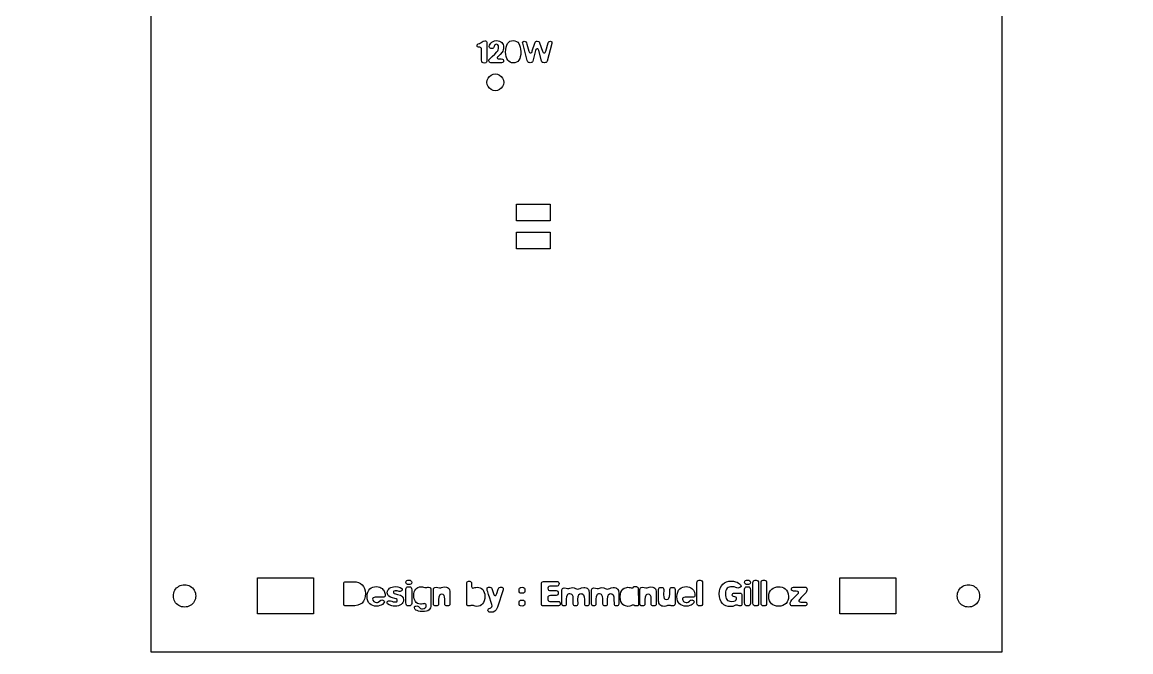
# Model space of a CAD drawing. Header units: metres. Extents: x -605 to -407, y -1056 to -716.
# Drawn here: x -604.6 to -406.6, y -1056.4 to -943.9 of the extents above; entities that cross this region are included whole.
import ezdxf

# ---------------------------------------------------------------- set-up
doc = ezdxf.new("R2010")
doc.units = ezdxf.units.M

msp = doc.modelspace()

# ---------------------------------------------------------------- linework, layer by layer
at = {"layer": 'COMPONENT0'}
for points in [[(-406.63, -777.39, 0.03), (-428.63, -777.39, 0.03), (-428.63, -716.39, 0.03), (-582.63, -716.39, 0.03), (-582.63, -777.39, 0.03), (-604.63, -777.39, 0.03), (-604.63, -880.39, 0.03), (-581.63, -880.39, 0.03), (-581.63, -1056.39, 0.03), (-429.63, -1056.39, 0.03), (-429.63, -880.39, 0.03), (-406.63, -880.39, 0.03), (-406.63, -777.39, 0.03)], [(-521.58, -955.01, 0.03), (-521.63, -954.62, 0.03), (-521.58, -954.24, 0.03), (-521.43, -953.87, 0.03), (-521.19, -953.56, 0.03), (-520.88, -953.32, 0.03), (-520.52, -953.17, 0.03), (-520.13, -953.12, 0.03), (-519.74, -953.17, 0.03), (-519.38, -953.32, 0.03), (-519.07, -953.56, 0.03), (-518.83, -953.87, 0.03), (-518.68, -954.24, 0.03), (-518.63, -954.62, 0.03), (-518.68, -955.01, 0.03), (-518.83, -955.37, 0.03), (-519.07, -955.68, 0.03), (-519.38, -955.92, 0.03), (-519.74, -956.07, 0.03), (-520.13, -956.12, 0.03), (-520.52, -956.07, 0.03), (-520.88, -955.92, 0.03), (-521.19, -955.68, 0.03), (-521.43, -955.37, 0.03), (-521.58, -955.01, 0.03)], [(-516.32, -976.39, 0.03), (-510.32, -976.39, 0.03), (-510.32, -979.39, 0.03), (-516.32, -979.39, 0.03), (-516.32, -976.39, 0.03)], [(-510.32, -984.39, 0.03), (-516.32, -984.39, 0.03), (-516.32, -981.39, 0.03), (-510.32, -981.39, 0.03), (-510.32, -984.39, 0.03)], [(-562.63, -1043.19, 0.02), (-552.63, -1043.19, 0.02), (-552.63, -1049.59, 0.02), (-562.63, -1049.59, 0.02), (-562.63, -1043.19, 0.02)], [(-458.63, -1049.59, 0.02), (-458.63, -1043.19, 0.02), (-448.63, -1043.19, 0.02), (-448.63, -1049.59, 0.02), (-458.63, -1049.59, 0.02)], [(-577.56, -1045.88, 0.02), (-577.48, -1045.63, 0.02), (-577.36, -1045.39, 0.02), (-577.22, -1045.18, 0.02), (-577.05, -1044.98, 0.02), (-576.85, -1044.81, 0.02), (-576.63, -1044.66, 0.02), (-576.4, -1044.55, 0.02), (-576.15, -1044.46, 0.02), (-575.89, -1044.41, 0.02), (-575.63, -1044.39, 0.02), (-575.37, -1044.41, 0.02), (-575.11, -1044.46, 0.02), (-574.87, -1044.55, 0.02), (-574.63, -1044.66, 0.02), (-574.41, -1044.81, 0.02), (-574.22, -1044.98, 0.02), (-574.05, -1045.18, 0.02), (-573.9, -1045.39, 0.02), (-573.78, -1045.63, 0.02), (-573.7, -1045.88, 0.02), (-573.65, -1046.13, 0.02), (-573.63, -1046.39, 0.02), (-573.65, -1046.66, 0.02), (-573.7, -1046.91, 0.02), (-573.78, -1047.16, 0.02), (-573.9, -1047.39, 0.02), (-574.05, -1047.61, 0.02), (-574.22, -1047.81, 0.02), (-574.41, -1047.98, 0.02), (-574.63, -1048.13, 0.02), (-574.87, -1048.24, 0.02), (-575.11, -1048.33, 0.02), (-575.37, -1048.38, 0.02), (-575.63, -1048.39, 0.02), (-575.89, -1048.38, 0.02), (-576.15, -1048.33, 0.02), (-576.4, -1048.24, 0.02), (-576.63, -1048.13, 0.02), (-576.85, -1047.98, 0.02), (-577.05, -1047.81, 0.02), (-577.22, -1047.61, 0.02), (-577.36, -1047.39, 0.02), (-577.48, -1047.16, 0.02), (-577.56, -1046.91, 0.02), (-577.61, -1046.66, 0.02), (-577.63, -1046.39, 0.02), (-577.61, -1046.13, 0.02), (-577.56, -1045.88, 0.02)], [(-437.05, -1044.98, 0.02), (-436.85, -1044.81, 0.02), (-436.63, -1044.66, 0.02), (-436.4, -1044.55, 0.02), (-436.15, -1044.46, 0.02), (-435.89, -1044.41, 0.02), (-435.63, -1044.39, 0.02), (-435.37, -1044.41, 0.02), (-435.11, -1044.46, 0.02), (-434.87, -1044.55, 0.02), (-434.63, -1044.66, 0.02), (-434.41, -1044.81, 0.02), (-434.22, -1044.98, 0.02), (-434.05, -1045.18, 0.02), (-433.9, -1045.39, 0.02), (-433.78, -1045.63, 0.02), (-433.7, -1045.88, 0.02), (-433.65, -1046.13, 0.02), (-433.63, -1046.39, 0.02), (-433.65, -1046.66, 0.02), (-433.7, -1046.91, 0.02), (-433.78, -1047.16, 0.02), (-433.9, -1047.39, 0.02), (-434.05, -1047.61, 0.02), (-434.22, -1047.81, 0.02), (-434.41, -1047.98, 0.02), (-434.63, -1048.13, 0.02), (-434.87, -1048.24, 0.02), (-435.11, -1048.33, 0.02), (-435.37, -1048.38, 0.02), (-435.63, -1048.39, 0.02), (-435.89, -1048.38, 0.02), (-436.15, -1048.33, 0.02), (-436.4, -1048.24, 0.02), (-436.63, -1048.13, 0.02), (-436.85, -1047.98, 0.02), (-437.05, -1047.81, 0.02), (-437.22, -1047.61, 0.02), (-437.36, -1047.39, 0.02), (-437.48, -1047.16, 0.02), (-437.56, -1046.91, 0.02), (-437.61, -1046.66, 0.02), (-437.63, -1046.39, 0.02), (-437.61, -1046.13, 0.02), (-437.56, -1045.88, 0.02), (-437.48, -1045.63, 0.02), (-437.36, -1045.39, 0.02), (-437.22, -1045.18, 0.02), (-437.05, -1044.98, 0.02)]]:
    msp.add_polyline3d(points, dxfattribs=at)
at = {"layer": 'COMPONENT1'}
for p, q in [((-547.19, -1044.26), (-547.17, -1044.09)), ((-547.19, -1047.71), (-547.19, -1044.26)), ((-547.17, -1044.09), (-547.1, -1043.97)), ((-547.1, -1043.97), (-546.99, -1043.9)), ((-546.99, -1043.9), (-546.83, -1043.87)), ((-546.83, -1043.87), (-545.5, -1043.87)), ((-545.5, -1043.87), (-545.01, -1043.91)), ((-545.01, -1043.91), (-544.58, -1044.01)), ((-544.58, -1044.01), (-544.22, -1044.18)), ((-544.22, -1044.18), (-543.91, -1044.41)), ((-543.91, -1044.41), (-543.66, -1044.71)), ((-543.66, -1044.71), (-543.49, -1045.06)), ((-543.49, -1045.06), (-543.38, -1045.47)), ((-536.09, -1045.22), (-536.07, -1045.03)), ((-536.09, -1047.63), (-536.09, -1045.22)), ((-536.07, -1045.03), (-535.99, -1044.88)), ((-535.99, -1044.88), (-535.86, -1044.78)), ((-535.86, -1044.78), (-535.71, -1044.75)), ((-535.71, -1044.75), (-535.47, -1044.75)), ((-535.47, -1044.75), (-535.29, -1044.79)), ((-535.29, -1044.79), (-535.16, -1044.89)), ((-535.16, -1044.89), (-535.09, -1045.07)), ((-535.09, -1045.07), (-535.06, -1045.32)), ((-535.06, -1045.32), (-535.06, -1047.73)), ((-511.9, -1044.25), (-511.88, -1044.07)), ((-511.9, -1047.75), (-511.9, -1044.25)), ((-511.88, -1044.07), (-511.81, -1043.94)), ((-511.81, -1043.94), (-511.69, -1043.86)), ((-511.69, -1043.86), (-511.53, -1043.83)), ((-511.53, -1043.83), (-509.13, -1043.83)), ((-510.7, -1044.85), (-510.74, -1045.04)), ((-510.74, -1045.04), (-510.72, -1045.25)), ((-510.72, -1045.25), (-510.63, -1045.38)), ((-510.58, -1044.73), (-510.7, -1044.85)), ((-510.63, -1045.38), (-510.48, -1045.44)), ((-510.42, -1044.68), (-510.58, -1044.73)), ((-510.21, -1044.67), (-510.42, -1044.68)), ((-510.26, -1045.46), (-509.29, -1045.44)), ((-509.09, -1044.64), (-510.21, -1044.67)), ((-509.29, -1045.44), (-509.11, -1045.47)), ((-509.13, -1043.83), (-508.96, -1043.85)), ((-508.93, -1044.6), (-509.09, -1044.64)), ((-508.96, -1043.85), (-508.83, -1043.92)), ((-508.82, -1044.49), (-508.93, -1044.6)), ((-508.83, -1043.92), (-508.76, -1044.03)), ((-508.76, -1044.34), (-508.82, -1044.49)), ((-508.76, -1044.03), (-508.74, -1044.18)), ((-508.74, -1044.18), (-508.76, -1044.34)), ((-484.12, -1044.02), (-484.09, -1043.86)), ((-484.12, -1047.71), (-484.12, -1044.02)), ((-484.09, -1043.86), (-484.01, -1043.73)), ((-484.01, -1043.73), (-483.89, -1043.64)), ((-483.89, -1043.64), (-483.73, -1043.61)), ((-483.73, -1043.61), (-483.53, -1043.61)), ((-483.53, -1043.61), (-483.35, -1043.64)), ((-483.35, -1043.64), (-483.22, -1043.73)), ((-483.22, -1043.73), (-483.14, -1043.88)), ((-483.14, -1043.88), (-483.11, -1044.09)), ((-483.11, -1044.09), (-483.11, -1047.78)), ((-475.6, -1045.22), (-475.57, -1045.03)), ((-475.6, -1047.63), (-475.6, -1045.22)), ((-475.57, -1045.03), (-475.49, -1044.88)), ((-475.49, -1044.88), (-475.37, -1044.78)), ((-475.37, -1044.78), (-475.21, -1044.75)), ((-475.21, -1044.75), (-474.98, -1044.75)), ((-474.98, -1044.75), (-474.8, -1044.79)), ((-474.8, -1044.79), (-474.67, -1044.89)), ((-474.67, -1044.89), (-474.59, -1045.07)), ((-474.59, -1045.07), (-474.57, -1045.32)), ((-474.57, -1045.32), (-474.57, -1047.73)), ((-474.12, -1044.02), (-474.1, -1043.86)), ((-474.12, -1047.71), (-474.12, -1044.02)), ((-474.1, -1043.86), (-474.02, -1043.73)), ((-474.02, -1043.73), (-473.89, -1043.64)), ((-473.89, -1043.64), (-473.74, -1043.61)), ((-473.74, -1043.61), (-473.53, -1043.61)), ((-473.53, -1043.61), (-473.35, -1043.64)), ((-473.35, -1043.64), (-473.22, -1043.73)), ((-473.22, -1043.73), (-473.14, -1043.88)), ((-473.14, -1043.88), (-473.12, -1044.09)), ((-473.12, -1044.09), (-473.12, -1047.78)), ((-472.68, -1044.02), (-472.65, -1043.86)), ((-472.68, -1047.71), (-472.68, -1044.02)), ((-472.65, -1043.86), (-472.57, -1043.73)), ((-472.57, -1043.73), (-472.45, -1043.64)), ((-472.45, -1043.64), (-472.29, -1043.61)), ((-472.29, -1043.61), (-472.08, -1043.61)), ((-472.08, -1043.61), (-471.9, -1043.64)), ((-471.9, -1043.64), (-471.77, -1043.73)), ((-471.77, -1043.73), (-471.7, -1043.88)), ((-471.7, -1043.88), (-471.67, -1044.09)), ((-471.67, -1044.09), (-471.67, -1047.78)), ((-467.26, -1045.19), (-467.23, -1045.05)), ((-467.22, -1045.35), (-467.26, -1045.19)), ((-467.23, -1045.05), (-467.16, -1044.94)), ((-467.12, -1045.46), (-467.22, -1045.35)), ((-467.16, -1044.94), (-467.05, -1044.87)), ((-467.05, -1044.87), (-466.88, -1044.84)), ((-466.88, -1044.84), (-464.86, -1044.84)), ((-464.86, -1044.84), (-464.7, -1044.86)), ((-464.7, -1044.86), (-464.57, -1044.93)), ((-464.57, -1044.93), (-464.49, -1045.04)), ((-464.49, -1045.04), (-464.46, -1045.2)), ((-464.46, -1045.2), (-464.47, -1045.45)), ((-543.66, -1047.36), (-543.92, -1047.67)), ((-543.48, -1046.97), (-543.66, -1047.36)), ((-543.38, -1046.5), (-543.48, -1046.97)), ((-543.38, -1045.47), (-543.34, -1045.94)), ((-543.34, -1045.94), (-543.38, -1046.5)), ((-510.73, -1046.59), (-510.76, -1046.85)), ((-510.76, -1046.85), (-510.76, -1047.03)), ((-510.76, -1047.03), (-510.71, -1047.24)), ((-510.64, -1046.44), (-510.73, -1046.59)), ((-510.71, -1047.24), (-510.6, -1047.35)), ((-510.49, -1046.36), (-510.64, -1046.44)), ((-510.6, -1047.35), (-510.42, -1047.4)), ((-510.26, -1046.33), (-510.49, -1046.36)), ((-510.48, -1045.44), (-510.26, -1045.46)), ((-510.42, -1047.4), (-510.18, -1047.41)), ((-509.29, -1046.31), (-510.26, -1046.33)), ((-510.18, -1047.41), (-508.91, -1047.38)), ((-509.11, -1046.28), (-509.29, -1046.31)), ((-509.11, -1045.47), (-508.99, -1045.58)), ((-508.99, -1046.18), (-509.11, -1046.28)), ((-508.99, -1045.58), (-508.91, -1045.73)), ((-508.91, -1046.05), (-508.99, -1046.18)), ((-508.91, -1045.73), (-508.88, -1045.89)), ((-508.88, -1045.89), (-508.91, -1046.05)), ((-508.91, -1047.38), (-508.75, -1047.42)), ((-467.45, -1047.64), (-467.38, -1047.39)), ((-467.38, -1047.39), (-467.17, -1047.11)), ((-467.17, -1047.11), (-466.11, -1046.04)), ((-466.99, -1045.52), (-467.12, -1045.46)), ((-466.86, -1045.54), (-466.99, -1045.52)), ((-466.38, -1045.54), (-466.86, -1045.54)), ((-466.08, -1045.59), (-466.38, -1045.54)), ((-466.11, -1046.04), (-466, -1045.91)), ((-465.99, -1045.66), (-466.08, -1045.59)), ((-466, -1045.91), (-465.97, -1045.76)), ((-465.97, -1045.76), (-465.99, -1045.66)), ((-465.83, -1047.03), (-465.93, -1047.22)), ((-465.93, -1047.22), (-465.91, -1047.34)), ((-465.91, -1047.34), (-465.84, -1047.42)), ((-465.84, -1047.42), (-465.73, -1047.47)), ((-465.53, -1046.7), (-465.83, -1047.03)), ((-464.74, -1045.91), (-465.53, -1046.7)), ((-464.62, -1045.78), (-464.74, -1045.91)), ((-464.53, -1045.64), (-464.62, -1045.78)), ((-464.47, -1045.45), (-464.53, -1045.64)), ((-547.17, -1047.95), (-547.19, -1047.71)), ((-547.1, -1048.1), (-547.17, -1047.95)), ((-546.98, -1048.17), (-547.1, -1048.1)), ((-546.8, -1048.2), (-546.98, -1048.17)), ((-545.8, -1048.2), (-546.8, -1048.2)), ((-545.2, -1048.16), (-545.8, -1048.2)), ((-544.69, -1048.07), (-545.2, -1048.16)), ((-544.26, -1047.9), (-544.69, -1048.07)), ((-543.92, -1047.67), (-544.26, -1047.9)), ((-536.07, -1047.88), (-536.09, -1047.63)), ((-536, -1048.05), (-536.07, -1047.88)), ((-535.85, -1048.16), (-536, -1048.05)), ((-535.58, -1048.2), (-535.85, -1048.16)), ((-535.35, -1048.17), (-535.58, -1048.2)), ((-535.19, -1048.08), (-535.35, -1048.17)), ((-535.09, -1047.94), (-535.19, -1048.08)), ((-535.06, -1047.73), (-535.09, -1047.94)), ((-511.88, -1047.96), (-511.9, -1047.75)), ((-511.8, -1048.1), (-511.88, -1047.96)), ((-511.68, -1048.18), (-511.8, -1048.1)), ((-511.5, -1048.2), (-511.68, -1048.18)), ((-509.03, -1048.2), (-511.5, -1048.2)), ((-508.82, -1048.18), (-509.03, -1048.2)), ((-508.67, -1048.12), (-508.82, -1048.18)), ((-508.75, -1047.42), (-508.63, -1047.54)), ((-508.57, -1048.01), (-508.67, -1048.12)), ((-508.63, -1047.54), (-508.57, -1047.7)), ((-508.57, -1047.7), (-508.54, -1047.87)), ((-508.54, -1047.87), (-508.57, -1048.01)), ((-484.09, -1047.93), (-484.12, -1047.71)), ((-484, -1048.08), (-484.09, -1047.93)), ((-483.84, -1048.16), (-484, -1048.08)), ((-483.59, -1048.19), (-483.84, -1048.16)), ((-483.38, -1048.16), (-483.59, -1048.19)), ((-483.23, -1048.09), (-483.38, -1048.16)), ((-483.14, -1047.96), (-483.23, -1048.09)), ((-483.11, -1047.78), (-483.14, -1047.96)), ((-475.58, -1047.88), (-475.6, -1047.63)), ((-475.51, -1048.05), (-475.58, -1047.88)), ((-475.35, -1048.16), (-475.51, -1048.05)), ((-475.08, -1048.2), (-475.35, -1048.16)), ((-474.86, -1048.17), (-475.08, -1048.2)), ((-474.7, -1048.08), (-474.86, -1048.17)), ((-474.6, -1047.94), (-474.7, -1048.08)), ((-474.57, -1047.73), (-474.6, -1047.94)), ((-474.09, -1047.93), (-474.12, -1047.71)), ((-474, -1048.08), (-474.09, -1047.93)), ((-473.84, -1048.16), (-474, -1048.08)), ((-473.59, -1048.19), (-473.84, -1048.16)), ((-473.38, -1048.16), (-473.59, -1048.19)), ((-473.24, -1048.09), (-473.38, -1048.16)), ((-473.15, -1047.96), (-473.24, -1048.09)), ((-473.12, -1047.78), (-473.15, -1047.96)), ((-472.65, -1047.93), (-472.68, -1047.71)), ((-472.56, -1048.08), (-472.65, -1047.93)), ((-472.4, -1048.16), (-472.56, -1048.08)), ((-472.15, -1048.19), (-472.4, -1048.16)), ((-471.94, -1048.16), (-472.15, -1048.19)), ((-471.79, -1048.09), (-471.94, -1048.16)), ((-471.7, -1047.96), (-471.79, -1048.09)), ((-471.67, -1047.78), (-471.7, -1047.96)), ((-467.45, -1047.82), (-467.45, -1047.64)), ((-467.42, -1047.98), (-467.45, -1047.82)), ((-467.34, -1048.1), (-467.42, -1047.98)), ((-467.21, -1048.16), (-467.34, -1048.1)), ((-467.05, -1048.18), (-467.21, -1048.16)), ((-464.93, -1048.18), (-467.05, -1048.18)), ((-465.73, -1047.47), (-465.57, -1047.49)), ((-465.57, -1047.49), (-464.86, -1047.49)), ((-464.73, -1048.16), (-464.93, -1048.18)), ((-464.86, -1047.49), (-464.69, -1047.51)), ((-464.59, -1048.1), (-464.73, -1048.16)), ((-464.69, -1047.51), (-464.57, -1047.59)), ((-464.5, -1048), (-464.59, -1048.1)), ((-464.57, -1047.59), (-464.49, -1047.71)), ((-464.47, -1047.85), (-464.5, -1048)), ((-464.49, -1047.71), (-464.47, -1047.85))]:
    msp.add_line(p, q, dxfattribs=at)
for points in [[(-539.8, -1046.26, 0), (-539.83, -1046.45, 0), (-539.91, -1046.56, 0), (-540.04, -1046.62, 0), (-540.24, -1046.63, 0), (-540.54, -1046.63, 0), (-541.58, -1046.63, 0), (-541.78, -1046.66, 0), (-541.92, -1046.72, 0), (-542.01, -1046.82, 0), (-542.04, -1046.97, 0), (-541.98, -1047.18, 0), (-541.83, -1047.37, 0), (-541.61, -1047.51, 0), (-541.36, -1047.56, 0), (-541.18, -1047.55, 0), (-541.03, -1047.49, 0), (-540.79, -1047.34, 0), (-540.6, -1047.18, 0), (-540.5, -1047.13, 0), (-540.38, -1047.11, 0), (-540.23, -1047.14, 0), (-540.09, -1047.22, 0), (-539.98, -1047.33, 0), (-539.95, -1047.45, 0), (-540.03, -1047.66, 0), (-540.3, -1047.92, 0), (-540.5, -1048.04, 0), (-540.75, -1048.14, 0), (-541.04, -1048.21, 0), (-541.38, -1048.23, 0), (-541.72, -1048.21, 0), (-542.03, -1048.13, 0), (-542.31, -1047.99, 0), (-542.55, -1047.81, 0), (-542.75, -1047.57, 0), (-542.9, -1047.28, 0), (-543, -1046.94, 0), (-543.03, -1046.56, 0), (-542.99, -1046.1, 0), (-542.89, -1045.72, 0), (-542.73, -1045.4, 0), (-542.52, -1045.15, 0), (-542.28, -1044.97, 0), (-542, -1044.84, 0), (-541.7, -1044.76, 0), (-541.39, -1044.74, 0), (-541.06, -1044.76, 0), (-540.78, -1044.83, 0), (-540.55, -1044.94, 0), (-540.36, -1045.07, 0), (-540.2, -1045.23, 0), (-540.07, -1045.4, 0), (-539.9, -1045.75, 0), (-539.82, -1046.06, 0), (-539.8, -1046.26, 0)], [(-537.92, -1045.48, 0), (-537.85, -1045.48, 0), (-538.01, -1045.49, 0), (-538.23, -1045.54, 0), (-538.31, -1045.59, 0), (-538.34, -1045.67, 0), (-538.3, -1045.83, 0), (-538.18, -1045.95, 0), (-537.95, -1046.04, 0), (-537.58, -1046.13, 0), (-537.09, -1046.27, 0), (-536.91, -1046.37, 0), (-536.76, -1046.49, 0), (-536.58, -1046.77, 0), (-536.52, -1047.09, 0), (-536.55, -1047.35, 0), (-536.64, -1047.58, 0), (-536.77, -1047.78, 0), (-536.95, -1047.94, 0), (-537.18, -1048.08, 0), (-537.44, -1048.17, 0), (-537.73, -1048.23, 0), (-538.04, -1048.25, 0), (-538.36, -1048.24, 0), (-538.64, -1048.19, 0), (-539.09, -1048.02, 0), (-539.37, -1047.81, 0), (-539.45, -1047.7, 0), (-539.47, -1047.61, 0), (-539.44, -1047.47, 0), (-539.35, -1047.35, 0), (-539.22, -1047.27, 0), (-539.09, -1047.25, 0), (-538.84, -1047.28, 0), (-538.62, -1047.36, 0), (-538.35, -1047.44, 0), (-537.98, -1047.48, 0), (-537.8, -1047.47, 0), (-537.7, -1047.43, 0), (-537.65, -1047.36, 0), (-537.64, -1047.26, 0), (-537.68, -1047.07, 0), (-537.82, -1046.95, 0), (-538.08, -1046.86, 0), (-538.47, -1046.76, 0), (-538.84, -1046.64, 0), (-539.14, -1046.45, 0), (-539.26, -1046.33, 0), (-539.35, -1046.19, 0), (-539.4, -1046.02, 0), (-539.42, -1045.83, 0), (-539.39, -1045.58, 0), (-539.31, -1045.36, 0), (-539.17, -1045.18, 0), (-539, -1045.02, 0), (-538.79, -1044.9, 0), (-538.55, -1044.81, 0), (-538.3, -1044.75, 0), (-538.04, -1044.73, 0), (-537.55, -1044.78, 0), (-537.14, -1044.89, 0), (-536.85, -1045.06, 0), (-536.78, -1045.15, 0), (-536.75, -1045.25, 0), (-536.79, -1045.38, 0), (-536.89, -1045.5, 0), (-537.02, -1045.58, 0), (-537.15, -1045.61, 0), (-537.33, -1045.59, 0), (-537.48, -1045.55, 0), (-537.66, -1045.5, 0), (-537.92, -1045.48, 0)], [(-535.07, -1043.97, 0), (-535.11, -1044.17, 0), (-535.23, -1044.3, 0), (-535.39, -1044.36, 0), (-535.59, -1044.38, 0), (-535.83, -1044.35, 0), (-535.98, -1044.27, 0), (-536.07, -1044.15, 0), (-536.09, -1043.99, 0), (-536.06, -1043.79, 0), (-535.94, -1043.67, 0), (-535.78, -1043.6, 0), (-535.59, -1043.58, 0), (-535.35, -1043.61, 0), (-535.19, -1043.69, 0), (-535.1, -1043.81, 0), (-535.07, -1043.97, 0)], [(-531.62, -1047.98, 0), (-531.64, -1048.27, 0), (-531.7, -1048.52, 0), (-531.8, -1048.73, 0), (-531.96, -1048.9, 0), (-532.16, -1049.04, 0), (-532.43, -1049.13, 0), (-532.76, -1049.19, 0), (-533.16, -1049.21, 0), (-533.55, -1049.19, 0), (-533.86, -1049.13, 0), (-534.11, -1049.03, 0), (-534.3, -1048.93, 0), (-534.43, -1048.81, 0), (-534.52, -1048.68, 0), (-534.58, -1048.45, 0), (-534.55, -1048.34, 0), (-534.47, -1048.25, 0), (-534.33, -1048.21, 0), (-534.15, -1048.19, 0), (-533.98, -1048.21, 0), (-533.86, -1048.27, 0), (-533.68, -1048.45, 0), (-533.48, -1048.63, 0), (-533.33, -1048.69, 0), (-533.11, -1048.71, 0), (-532.84, -1048.67, 0), (-532.64, -1048.54, 0), (-532.51, -1048.36, 0), (-532.46, -1048.13, 0), (-532.48, -1047.97, 0), (-532.53, -1047.86, 0), (-532.63, -1047.8, 0), (-532.77, -1047.78, 0), (-532.89, -1047.79, 0), (-533.08, -1047.82, 0), (-533.3, -1047.86, 0), (-533.49, -1047.87, 0), (-533.78, -1047.84, 0), (-534.03, -1047.74, 0), (-534.24, -1047.59, 0), (-534.4, -1047.4, 0), (-534.53, -1047.17, 0), (-534.62, -1046.91, 0), (-534.68, -1046.63, 0), (-534.69, -1046.33, 0), (-534.67, -1046, 0), (-534.61, -1045.69, 0), (-534.5, -1045.42, 0), (-534.35, -1045.2, 0), (-534.17, -1045.01, 0), (-533.95, -1044.87, 0), (-533.69, -1044.79, 0), (-533.39, -1044.76, 0), (-533.15, -1044.78, 0), (-532.93, -1044.84, 0), (-532.73, -1044.89, 0), (-532.57, -1044.91, 0), (-532.45, -1044.9, 0), (-532.34, -1044.88, 0), (-532.21, -1044.86, 0), (-532.05, -1044.85, 0), (-531.84, -1044.88, 0), (-531.71, -1044.97, 0), (-531.64, -1045.14, 0), (-531.62, -1045.43, 0), (-531.62, -1047.98, 0)], [(-529.23, -1044.78, 0), (-528.83, -1044.84, 0), (-528.66, -1044.92, 0), (-528.52, -1045.02, 0), (-528.4, -1045.16, 0), (-528.32, -1045.34, 0), (-528.27, -1045.56, 0), (-528.25, -1045.82, 0), (-528.25, -1047.83, 0), (-528.28, -1047.99, 0), (-528.37, -1048.1, 0), (-528.5, -1048.17, 0), (-528.65, -1048.19, 0), (-528.79, -1048.19, 0), (-528.93, -1048.17, 0), (-529.05, -1048.1, 0), (-529.13, -1047.99, 0), (-529.15, -1047.83, 0), (-529.15, -1046.98, 0), (-529.18, -1046.59, 0), (-529.29, -1046.31, 0), (-529.46, -1046.14, 0), (-529.7, -1046.09, 0), (-529.95, -1046.15, 0), (-530.04, -1046.22, 0), (-530.12, -1046.32, 0), (-530.23, -1046.61, 0), (-530.27, -1047.02, 0), (-530.27, -1047.83, 0), (-530.3, -1047.99, 0), (-530.39, -1048.1, 0), (-530.52, -1048.17, 0), (-530.67, -1048.19, 0), (-530.81, -1048.19, 0), (-530.96, -1048.17, 0), (-531.08, -1048.09, 0), (-531.15, -1047.97, 0), (-531.18, -1047.79, 0), (-531.18, -1045.24, 0), (-531.15, -1045.07, 0), (-531.06, -1044.96, 0), (-530.92, -1044.88, 0), (-530.72, -1044.86, 0), (-530.38, -1044.91, 0), (-530.09, -1044.95, 0), (-529.89, -1044.93, 0), (-529.72, -1044.87, 0), (-529.52, -1044.81, 0), (-529.23, -1044.78, 0)], [(-525.24, -1044.18, 0), (-525.22, -1044.02, 0), (-525.16, -1043.89, 0), (-525.06, -1043.81, 0), (-524.92, -1043.78, 0), (-524.71, -1043.78, 0), (-524.59, -1043.8, 0), (-524.48, -1043.87, 0), (-524.41, -1044, 0), (-524.39, -1044.18, 0), (-524.39, -1044.6, 0), (-524.37, -1044.74, 0), (-524.32, -1044.86, 0), (-524.24, -1044.96, 0), (-524.12, -1044.99, 0), (-523.97, -1044.97, 0), (-523.81, -1044.92, 0), (-523.61, -1044.87, 0), (-523.37, -1044.85, 0), (-523.09, -1044.87, 0), (-522.82, -1044.95, 0), (-522.58, -1045.09, 0), (-522.38, -1045.26, 0), (-522.22, -1045.49, 0), (-522.1, -1045.77, 0), (-522.02, -1046.09, 0), (-521.99, -1046.46, 0), (-522.02, -1046.89, 0), (-522.1, -1047.26, 0), (-522.23, -1047.57, 0), (-522.4, -1047.82, 0), (-522.61, -1048.01, 0), (-522.85, -1048.15, 0), (-523.12, -1048.24, 0), (-523.41, -1048.27, 0), (-523.7, -1048.24, 0), (-523.88, -1048.18, 0), (-524.03, -1048.12, 0), (-524.22, -1048.1, 0), (-524.4, -1048.11, 0), (-524.52, -1048.14, 0), (-524.63, -1048.18, 0), (-524.8, -1048.19, 0), (-525.02, -1048.16, 0), (-525.15, -1048.09, 0), (-525.22, -1047.93, 0), (-525.24, -1047.67, 0), (-525.24, -1044.18, 0)], [(-521.56, -1045.43, 0), (-521.61, -1045.13, 0), (-521.57, -1044.95, 0), (-521.46, -1044.87, 0), (-521.33, -1044.85, 0), (-521.1, -1044.85, 0), (-520.95, -1044.88, 0), (-520.83, -1044.96, 0), (-520.74, -1045.09, 0), (-520.68, -1045.27, 0), (-520.46, -1045.96, 0), (-520.39, -1046.16, 0), (-520.31, -1046.27, 0), (-520.22, -1046.32, 0), (-520.13, -1046.33, 0), (-520.05, -1046.3, 0), (-519.98, -1046.21, 0), (-519.88, -1045.95, 0), (-519.65, -1045.19, 0), (-519.58, -1045.05, 0), (-519.49, -1044.94, 0), (-519.37, -1044.88, 0), (-519.2, -1044.85, 0), (-518.98, -1044.85, 0), (-518.87, -1044.87, 0), (-518.78, -1044.92, 0), (-518.72, -1045, 0), (-518.7, -1045.09, 0), (-518.7, -1045.21, 0), (-518.72, -1045.29, 0), (-519.74, -1048.39, 0), (-519.84, -1048.66, 0), (-519.96, -1048.87, 0), (-520.09, -1049.03, 0), (-520.22, -1049.15, 0), (-520.5, -1049.28, 0), (-520.79, -1049.3, 0), (-521.11, -1049.3, 0), (-521.25, -1049.28, 0), (-521.36, -1049.21, 0), (-521.43, -1049.1, 0), (-521.46, -1048.96, 0), (-521.43, -1048.82, 0), (-521.36, -1048.72, 0), (-521.24, -1048.65, 0), (-521.08, -1048.6, 0), (-520.92, -1048.54, 0), (-520.8, -1048.44, 0), (-520.73, -1048.33, 0), (-520.71, -1048.2, 0), (-520.77, -1047.92, 0), (-520.92, -1047.42, 0), (-521.12, -1046.79, 0), (-521.32, -1046.16, 0), (-521.49, -1045.67, 0), (-521.56, -1045.43, 0)], [(-514.83, -1045.4, 0), (-514.86, -1045.63, 0), (-514.93, -1045.8, 0), (-515.09, -1045.9, 0), (-515.36, -1045.93, 0), (-515.61, -1045.91, 0), (-515.78, -1045.83, 0), (-515.87, -1045.67, 0), (-515.9, -1045.4, 0), (-515.88, -1045.17, 0), (-515.79, -1045, 0), (-515.63, -1044.89, 0), (-515.36, -1044.86, 0), (-515.09, -1044.89, 0), (-514.93, -1045, 0), (-514.86, -1045.17, 0), (-514.83, -1045.4, 0)], [(-503.38, -1047.85, 0), (-503.41, -1047.99, 0), (-503.48, -1048.1, 0), (-503.6, -1048.16, 0), (-503.77, -1048.18, 0), (-503.94, -1048.16, 0), (-504.06, -1048.1, 0), (-504.13, -1047.99, 0), (-504.16, -1047.85, 0), (-504.17, -1047.01, 0), (-504.21, -1046.6, 0), (-504.33, -1046.29, 0), (-504.42, -1046.18, 0), (-504.52, -1046.11, 0), (-504.65, -1046.06, 0), (-504.79, -1046.04, 0), (-505.05, -1046.1, 0), (-505.25, -1046.26, 0), (-505.33, -1046.39, 0), (-505.39, -1046.55, 0), (-505.43, -1046.97, 0), (-505.42, -1047.85, 0), (-505.45, -1047.99, 0), (-505.52, -1048.1, 0), (-505.64, -1048.16, 0), (-505.81, -1048.18, 0), (-505.98, -1048.16, 0), (-506.1, -1048.1, 0), (-506.17, -1047.99, 0), (-506.2, -1047.85, 0), (-506.21, -1046.89, 0), (-506.25, -1046.52, 0), (-506.36, -1046.25, 0), (-506.45, -1046.15, 0), (-506.56, -1046.08, 0), (-506.83, -1046.03, 0), (-506.98, -1046.04, 0), (-507.11, -1046.09, 0), (-507.22, -1046.16, 0), (-507.31, -1046.27, 0), (-507.43, -1046.55, 0), (-507.47, -1046.93, 0), (-507.46, -1047.85, 0), (-507.48, -1047.99, 0), (-507.56, -1048.1, 0), (-507.68, -1048.16, 0), (-507.85, -1048.18, 0), (-508.02, -1048.16, 0), (-508.14, -1048.09, 0), (-508.21, -1047.97, 0), (-508.23, -1047.81, 0), (-508.23, -1045.33, 0), (-508.21, -1045.18, 0), (-508.13, -1045.07, 0), (-508, -1045.01, 0), (-507.82, -1044.98, 0), (-507.5, -1045.03, 0), (-507.21, -1045.07, 0), (-507.01, -1045.05, 0), (-506.82, -1044.99, 0), (-506.61, -1044.93, 0), (-506.36, -1044.91, 0), (-506.05, -1044.95, 0), (-505.82, -1045.06, 0), (-505.62, -1045.16, 0), (-505.41, -1045.2, 0), (-505.21, -1045.16, 0), (-504.99, -1045.06, 0), (-504.72, -1044.95, 0), (-504.35, -1044.91, 0), (-504.12, -1044.92, 0), (-503.92, -1044.97, 0), (-503.75, -1045.04, 0), (-503.62, -1045.15, 0), (-503.51, -1045.28, 0), (-503.44, -1045.44, 0), (-503.38, -1045.85, 0), (-503.38, -1047.85, 0)], [(-498.1, -1047.85, 0), (-498.12, -1047.99, 0), (-498.19, -1048.1, 0), (-498.31, -1048.16, 0), (-498.48, -1048.18, 0), (-498.65, -1048.16, 0), (-498.77, -1048.1, 0), (-498.85, -1047.99, 0), (-498.87, -1047.85, 0), (-498.88, -1047.01, 0), (-498.92, -1046.6, 0), (-499.04, -1046.29, 0), (-499.13, -1046.18, 0), (-499.24, -1046.11, 0), (-499.36, -1046.06, 0), (-499.5, -1046.04, 0), (-499.76, -1046.1, 0), (-499.97, -1046.26, 0), (-500.04, -1046.39, 0), (-500.1, -1046.55, 0), (-500.15, -1046.97, 0), (-500.13, -1047.85, 0), (-500.16, -1047.99, 0), (-500.23, -1048.1, 0), (-500.35, -1048.16, 0), (-500.52, -1048.18, 0), (-500.69, -1048.16, 0), (-500.81, -1048.1, 0), (-500.88, -1047.99, 0), (-500.91, -1047.85, 0), (-500.92, -1046.89, 0), (-500.96, -1046.52, 0), (-501.08, -1046.25, 0), (-501.16, -1046.15, 0), (-501.27, -1046.08, 0), (-501.54, -1046.03, 0), (-501.69, -1046.04, 0), (-501.82, -1046.09, 0), (-501.93, -1046.16, 0), (-502.02, -1046.27, 0), (-502.14, -1046.55, 0), (-502.18, -1046.93, 0), (-502.17, -1047.85, 0), (-502.2, -1047.99, 0), (-502.27, -1048.1, 0), (-502.39, -1048.16, 0), (-502.56, -1048.18, 0), (-502.73, -1048.16, 0), (-502.85, -1048.09, 0), (-502.92, -1047.97, 0), (-502.95, -1047.81, 0), (-502.95, -1045.33, 0), (-502.92, -1045.18, 0), (-502.84, -1045.07, 0), (-502.71, -1045.01, 0), (-502.53, -1044.98, 0), (-502.21, -1045.03, 0), (-501.93, -1045.07, 0), (-501.73, -1045.05, 0), (-501.53, -1044.99, 0), (-501.33, -1044.93, 0), (-501.08, -1044.91, 0), (-500.77, -1044.95, 0), (-500.53, -1045.06, 0), (-500.33, -1045.16, 0), (-500.12, -1045.2, 0), (-499.92, -1045.16, 0), (-499.7, -1045.06, 0), (-499.43, -1044.95, 0), (-499.06, -1044.91, 0), (-498.83, -1044.92, 0), (-498.63, -1044.97, 0), (-498.46, -1045.04, 0), (-498.33, -1045.15, 0), (-498.23, -1045.28, 0), (-498.15, -1045.44, 0), (-498.1, -1045.85, 0), (-498.1, -1047.85, 0)], [(-495.48, -1048.04, 0), (-495.7, -1048.08, 0), (-495.9, -1048.16, 0), (-496.13, -1048.24, 0), (-496.44, -1048.27, 0), (-496.89, -1048.2, 0), (-497.12, -1048.1, 0), (-497.34, -1047.94, 0), (-497.53, -1047.72, 0), (-497.69, -1047.42, 0), (-497.8, -1047.04, 0), (-497.83, -1046.57, 0), (-497.8, -1046.1, 0), (-497.69, -1045.72, 0), (-497.54, -1045.42, 0), (-497.35, -1045.2, 0), (-497.13, -1045.03, 0), (-496.9, -1044.93, 0), (-496.67, -1044.87, 0), (-496.45, -1044.85, 0), (-496.21, -1044.87, 0), (-496.02, -1044.91, 0), (-495.87, -1044.94, 0), (-495.7, -1044.96, 0), (-495.66, -1044.96, 0), (-495.59, -1044.95, 0), (-495.53, -1044.94, 0), (-495.5, -1044.91, 0), (-495.48, -1044.84, 0), (-495.43, -1044.79, 0), (-495.31, -1044.74, 0), (-495.21, -1044.72, 0), (-494.94, -1044.72, 0), (-494.86, -1044.76, 0), (-494.75, -1044.84, 0), (-494.66, -1044.92, 0), (-494.62, -1044.93, 0), (-494.58, -1047.78, 0), (-494.57, -1048.03, 0), (-494.59, -1048.15, 0), (-494.71, -1048.19, 0), (-495.01, -1048.2, 0), (-495.19, -1048.17, 0), (-495.28, -1048.12, 0), (-495.36, -1048.07, 0), (-495.48, -1048.04, 0)], [(-492.37, -1044.78, 0), (-491.97, -1044.84, 0), (-491.8, -1044.92, 0), (-491.66, -1045.02, 0), (-491.54, -1045.16, 0), (-491.46, -1045.34, 0), (-491.41, -1045.56, 0), (-491.39, -1045.82, 0), (-491.39, -1047.83, 0), (-491.42, -1047.99, 0), (-491.51, -1048.1, 0), (-491.64, -1048.17, 0), (-491.79, -1048.19, 0), (-491.93, -1048.19, 0), (-492.07, -1048.17, 0), (-492.19, -1048.1, 0), (-492.27, -1047.99, 0), (-492.29, -1047.83, 0), (-492.29, -1046.98, 0), (-492.32, -1046.59, 0), (-492.43, -1046.31, 0), (-492.6, -1046.14, 0), (-492.84, -1046.09, 0), (-493.09, -1046.15, 0), (-493.18, -1046.22, 0), (-493.26, -1046.32, 0), (-493.37, -1046.61, 0), (-493.41, -1047.02, 0), (-493.41, -1047.83, 0), (-493.44, -1047.99, 0), (-493.53, -1048.1, 0), (-493.66, -1048.17, 0), (-493.81, -1048.19, 0), (-493.95, -1048.19, 0), (-494.1, -1048.17, 0), (-494.22, -1048.09, 0), (-494.29, -1047.97, 0), (-494.32, -1047.79, 0), (-494.32, -1045.24, 0), (-494.29, -1045.07, 0), (-494.2, -1044.96, 0), (-494.06, -1044.88, 0), (-493.86, -1044.86, 0), (-493.52, -1044.91, 0), (-493.23, -1044.95, 0), (-493.03, -1044.93, 0), (-492.86, -1044.87, 0), (-492.66, -1044.81, 0), (-492.37, -1044.78, 0)], [(-490, -1048.27, 0), (-490.22, -1048.26, 0), (-490.42, -1048.21, 0), (-490.59, -1048.13, 0), (-490.72, -1048.02, 0), (-490.83, -1047.88, 0), (-490.91, -1047.72, 0), (-490.95, -1047.53, 0), (-490.97, -1047.32, 0), (-490.97, -1045.23, 0), (-490.94, -1045.08, 0), (-490.87, -1044.96, 0), (-490.76, -1044.89, 0), (-490.63, -1044.87, 0), (-490.43, -1044.87, 0), (-490.29, -1044.89, 0), (-490.17, -1044.96, 0), (-490.09, -1045.07, 0), (-490.06, -1045.23, 0), (-490.09, -1046.22, 0), (-490.06, -1046.58, 0), (-489.98, -1046.84, 0), (-489.91, -1046.93, 0), (-489.82, -1046.99, 0), (-489.57, -1047.04, 0), (-489.31, -1046.98, 0), (-489.21, -1046.91, 0), (-489.12, -1046.81, 0), (-489.01, -1046.52, 0), (-488.97, -1046.11, 0), (-488.94, -1045.23, 0), (-488.92, -1045.07, 0), (-488.84, -1044.96, 0), (-488.72, -1044.89, 0), (-488.54, -1044.87, 0), (-488.4, -1044.87, 0), (-488.24, -1044.89, 0), (-488.13, -1044.97, 0), (-488.06, -1045.09, 0), (-488.04, -1045.27, 0), (-488.04, -1047.82, 0), (-488.07, -1047.98, 0), (-488.17, -1048.1, 0), (-488.32, -1048.16, 0), (-488.5, -1048.18, 0), (-488.72, -1048.17, 0), (-488.85, -1048.14, 0), (-488.97, -1048.12, 0), (-489.12, -1048.11, 0), (-489.35, -1048.13, 0), (-489.51, -1048.19, 0), (-489.7, -1048.25, 0), (-490, -1048.27, 0)], [(-484.47, -1046.26, 0), (-484.5, -1046.45, 0), (-484.58, -1046.56, 0), (-484.71, -1046.62, 0), (-484.91, -1046.63, 0), (-485.21, -1046.63, 0), (-486.25, -1046.63, 0), (-486.45, -1046.66, 0), (-486.59, -1046.72, 0), (-486.68, -1046.82, 0), (-486.71, -1046.97, 0), (-486.65, -1047.18, 0), (-486.5, -1047.37, 0), (-486.28, -1047.51, 0), (-486.04, -1047.56, 0), (-485.85, -1047.55, 0), (-485.7, -1047.49, 0), (-485.46, -1047.34, 0), (-485.27, -1047.18, 0), (-485.17, -1047.13, 0), (-485.06, -1047.11, 0), (-484.9, -1047.14, 0), (-484.76, -1047.22, 0), (-484.66, -1047.33, 0), (-484.62, -1047.45, 0), (-484.7, -1047.66, 0), (-484.97, -1047.92, 0), (-485.17, -1048.04, 0), (-485.42, -1048.14, 0), (-485.71, -1048.21, 0), (-486.05, -1048.23, 0), (-486.39, -1048.21, 0), (-486.7, -1048.13, 0), (-486.98, -1047.99, 0), (-487.23, -1047.81, 0), (-487.42, -1047.57, 0), (-487.57, -1047.28, 0), (-487.67, -1046.94, 0), (-487.7, -1046.56, 0), (-487.66, -1046.1, 0), (-487.56, -1045.72, 0), (-487.4, -1045.4, 0), (-487.19, -1045.15, 0), (-486.95, -1044.97, 0), (-486.67, -1044.84, 0), (-486.37, -1044.76, 0), (-486.06, -1044.74, 0), (-485.73, -1044.76, 0), (-485.46, -1044.83, 0), (-485.22, -1044.94, 0), (-485.03, -1045.07, 0), (-484.87, -1045.23, 0), (-484.74, -1045.4, 0), (-484.57, -1045.75, 0), (-484.49, -1046.06, 0), (-484.47, -1046.26, 0)], [(-476.24, -1044.62, 0), (-476.25, -1044.7, 0), (-476.31, -1044.78, 0), (-476.46, -1044.9, 0), (-476.65, -1044.98, 0), (-476.81, -1045.01, 0), (-477, -1044.97, 0), (-477.19, -1044.89, 0), (-477.47, -1044.8, 0), (-477.92, -1044.77, 0), (-478.15, -1044.78, 0), (-478.36, -1044.83, 0), (-478.55, -1044.92, 0), (-478.71, -1045.04, 0), (-478.84, -1045.21, 0), (-478.94, -1045.42, 0), (-479, -1045.67, 0), (-479.02, -1045.98, 0), (-479, -1046.32, 0), (-478.96, -1046.61, 0), (-478.88, -1046.86, 0), (-478.78, -1047.05, 0), (-478.64, -1047.2, 0), (-478.45, -1047.3, 0), (-478.22, -1047.36, 0), (-477.94, -1047.38, 0), (-477.56, -1047.35, 0), (-477.28, -1047.26, 0), (-477.11, -1047.11, 0), (-477.05, -1046.9, 0), (-477.04, -1046.8, 0), (-477.06, -1046.69, 0), (-477.15, -1046.6, 0), (-477.37, -1046.55, 0), (-477.58, -1046.51, 0), (-477.72, -1046.45, 0), (-477.79, -1046.36, 0), (-477.81, -1046.23, 0), (-477.79, -1046.09, 0), (-477.71, -1045.99, 0), (-477.58, -1045.93, 0), (-477.4, -1045.91, 0), (-476.43, -1045.91, 0), (-476.28, -1045.93, 0), (-476.17, -1046.01, 0), (-476.1, -1046.14, 0), (-476.08, -1046.32, 0), (-476.08, -1047.86, 0), (-476.1, -1048, 0), (-476.17, -1048.11, 0), (-476.27, -1048.17, 0), (-476.39, -1048.19, 0), (-476.58, -1048.17, 0), (-476.73, -1048.12, 0), (-476.87, -1048.06, 0), (-477, -1048.04, 0), (-477.22, -1048.08, 0), (-477.45, -1048.18, 0), (-477.73, -1048.27, 0), (-478.11, -1048.32, 0), (-478.54, -1048.28, 0), (-478.94, -1048.18, 0), (-479.29, -1048.01, 0), (-479.58, -1047.76, 0), (-479.82, -1047.44, 0), (-480, -1047.05, 0), (-480.11, -1046.58, 0), (-480.15, -1046.04, 0), (-480.1, -1045.48, 0), (-479.97, -1045.01, 0), (-479.76, -1044.62, 0), (-479.5, -1044.3, 0), (-479.18, -1044.05, 0), (-478.82, -1043.88, 0), (-478.43, -1043.79, 0), (-478.03, -1043.75, 0), (-477.62, -1043.78, 0), (-477.26, -1043.86, 0), (-476.95, -1043.97, 0), (-476.7, -1044.11, 0), (-476.5, -1044.25, 0), (-476.35, -1044.39, 0), (-476.27, -1044.52, 0), (-476.24, -1044.62, 0)], [(-474.58, -1043.97, 0), (-474.62, -1044.17, 0), (-474.73, -1044.3, 0), (-474.9, -1044.36, 0), (-475.1, -1044.38, 0), (-475.34, -1044.35, 0), (-475.49, -1044.27, 0), (-475.57, -1044.15, 0), (-475.6, -1043.99, 0), (-475.56, -1043.79, 0), (-475.45, -1043.67, 0), (-475.29, -1043.6, 0), (-475.1, -1043.58, 0), (-474.85, -1043.61, 0), (-474.7, -1043.69, 0), (-474.61, -1043.81, 0), (-474.58, -1043.97, 0)], [(-467.76, -1046.49, 0), (-467.79, -1046.85, 0), (-467.87, -1047.19, 0), (-468.01, -1047.48, 0), (-468.21, -1047.74, 0), (-468.46, -1047.95, 0), (-468.77, -1048.11, 0), (-469.14, -1048.21, 0), (-469.57, -1048.25, 0), (-469.92, -1048.22, 0), (-470.25, -1048.13, 0), (-470.55, -1047.99, 0), (-470.8, -1047.8, 0), (-471.01, -1047.56, 0), (-471.17, -1047.26, 0), (-471.27, -1046.91, 0), (-471.31, -1046.51, 0), (-471.27, -1046.09, 0), (-471.16, -1045.73, 0), (-470.99, -1045.43, 0), (-470.76, -1045.19, 0), (-470.5, -1045, 0), (-470.2, -1044.87, 0), (-469.88, -1044.79, 0), (-469.54, -1044.77, 0), (-469.23, -1044.79, 0), (-468.91, -1044.86, 0), (-468.61, -1044.97, 0), (-468.34, -1045.15, 0), (-468.11, -1045.39, 0), (-467.92, -1045.68, 0), (-467.8, -1046.05, 0), (-467.76, -1046.49, 0)], [(-514.83, -1047.69, 0), (-514.86, -1047.92, 0), (-514.93, -1048.08, 0), (-515.09, -1048.18, 0), (-515.36, -1048.22, 0), (-515.63, -1048.18, 0), (-515.8, -1048.09, 0), (-515.88, -1047.93, 0), (-515.9, -1047.69, 0), (-515.88, -1047.45, 0), (-515.8, -1047.28, 0), (-515.64, -1047.18, 0), (-515.37, -1047.14, 0), (-515.1, -1047.18, 0), (-514.94, -1047.28, 0), (-514.86, -1047.45, 0), (-514.83, -1047.69, 0)]]:
    msp.add_polyline3d(points, dxfattribs=at)
at = {"layer": 'COMPONENT3'}
for p, q in [((-523.39, -948.04, 0.03), (-523.38, -947.94, 0.03)), ((-523.37, -948.2, 0.03), (-523.39, -948.04, 0.03)), ((-523.38, -947.94, 0.03), (-523.34, -947.86, 0.03)), ((-523.31, -948.29, 0.03), (-523.37, -948.2, 0.03)), ((-523.34, -947.86, 0.03), (-523.19, -947.76, 0.03)), ((-523.11, -948.36, 0.03), (-523.31, -948.29, 0.03)), ((-523.19, -947.76, 0.03), (-522.98, -947.68, 0.03)), ((-522.88, -948.36, 0.03), (-523.11, -948.36, 0.03)), ((-522.98, -947.68, 0.03), (-522.75, -947.58, 0.03)), ((-522.77, -948.38, 0.03), (-522.88, -948.36, 0.03)), ((-522.69, -948.42, 0.03), (-522.77, -948.38, 0.03)), ((-522.75, -947.58, 0.03), (-522.62, -947.48, 0.03)), ((-522.62, -947.48, 0.03), (-522.47, -947.35, 0.03)), ((-522.47, -947.35, 0.03), (-522.28, -947.24, 0.03)), ((-522.28, -947.24, 0.03), (-522.03, -947.19, 0.03)), ((-522.03, -947.19, 0.03), (-521.89, -947.21, 0.03)), ((-521.89, -947.21, 0.03), (-521.78, -947.26, 0.03)), ((-521.78, -947.26, 0.03), (-521.71, -947.34, 0.03)), ((-521.71, -947.34, 0.03), (-521.66, -947.43, 0.03)), ((-521.66, -947.43, 0.03), (-521.63, -947.67, 0.03)), ((-521.63, -947.67, 0.03), (-521.62, -947.93, 0.03)), ((-521.62, -947.93, 0.03), (-521.62, -950.56, 0.03)), ((-521.2, -948.24, 0.03), (-521.14, -947.95, 0.03)), ((-521.17, -948.38, 0.03), (-521.2, -948.24, 0.03)), ((-521.08, -948.49, 0.03), (-521.17, -948.38, 0.03)), ((-521.14, -947.95, 0.03), (-521.06, -947.77, 0.03)), ((-521.06, -947.77, 0.03), (-520.94, -947.59, 0.03)), ((-520.94, -947.59, 0.03), (-520.76, -947.43, 0.03)), ((-520.76, -947.43, 0.03), (-520.54, -947.29, 0.03)), ((-520.54, -947.29, 0.03), (-520.26, -947.19, 0.03)), ((-520.38, -948.35, 0.03), (-520.44, -948.47, 0.03)), ((-520.34, -948.21, 0.03), (-520.38, -948.35, 0.03)), ((-520.29, -948.06, 0.03), (-520.34, -948.21, 0.03)), ((-520.2, -947.93, 0.03), (-520.29, -948.06, 0.03)), ((-520.26, -947.19, 0.03), (-519.92, -947.16, 0.03)), ((-520.09, -947.84, 0.03), (-520.2, -947.93, 0.03)), ((-519.95, -947.81, 0.03), (-520.09, -947.84, 0.03)), ((-519.8, -947.84, 0.03), (-519.95, -947.81, 0.03)), ((-519.92, -947.16, 0.03), (-519.63, -947.18, 0.03)), ((-519.68, -947.94, 0.03), (-519.8, -947.84, 0.03)), ((-519.58, -948.12, 0.03), (-519.68, -947.94, 0.03)), ((-519.63, -947.18, 0.03), (-519.37, -947.25, 0.03)), ((-519.55, -948.4, 0.03), (-519.58, -948.12, 0.03)), ((-519.56, -948.59, 0.03), (-519.55, -948.4, 0.03)), ((-519.37, -947.25, 0.03), (-519.16, -947.36, 0.03)), ((-519.16, -947.36, 0.03), (-518.98, -947.5, 0.03)), ((-518.98, -947.5, 0.03), (-518.84, -947.67, 0.03)), ((-518.84, -947.67, 0.03), (-518.74, -947.87, 0.03)), ((-518.74, -947.87, 0.03), (-518.68, -948.09, 0.03)), ((-518.68, -948.09, 0.03), (-518.66, -948.33, 0.03)), ((-518.66, -948.33, 0.03), (-518.67, -948.6, 0.03)), ((-518.27, -948.74, 0.03), (-518.2, -948.32, 0.03)), ((-518.2, -948.32, 0.03), (-518.09, -947.96, 0.03)), ((-518.09, -947.96, 0.03), (-517.94, -947.67, 0.03)), ((-517.94, -947.67, 0.03), (-517.74, -947.44, 0.03)), ((-517.74, -947.44, 0.03), (-517.51, -947.28, 0.03)), ((-517.51, -947.28, 0.03), (-517.23, -947.19, 0.03)), ((-517.23, -947.19, 0.03), (-516.92, -947.15, 0.03)), ((-516.92, -947.15, 0.03), (-516.63, -947.19, 0.03)), ((-516.63, -947.19, 0.03), (-516.36, -947.29, 0.03)), ((-516.36, -947.29, 0.03), (-516.13, -947.46, 0.03)), ((-516.13, -947.46, 0.03), (-515.94, -947.69, 0.03)), ((-515.94, -947.69, 0.03), (-515.79, -947.98, 0.03)), ((-515.79, -947.98, 0.03), (-515.68, -948.31, 0.03)), ((-515.68, -948.31, 0.03), (-515.61, -948.7, 0.03)), ((-515.26, -947.45, 0.03), (-515.21, -947.35, 0.03)), ((-515.24, -947.6, 0.03), (-515.26, -947.45, 0.03)), ((-514.42, -950.73, 0.03), (-515.24, -947.6, 0.03)), ((-515.21, -947.35, 0.03), (-515.11, -947.3, 0.03)), ((-515.11, -947.3, 0.03), (-514.96, -947.28, 0.03)), ((-514.96, -947.28, 0.03), (-514.78, -947.29, 0.03)), ((-514.78, -947.29, 0.03), (-514.65, -947.37, 0.03)), ((-514.65, -947.37, 0.03), (-514.57, -947.53, 0.03)), ((-514.57, -947.53, 0.03), (-514.5, -947.79, 0.03)), ((-514.5, -947.79, 0.03), (-514.12, -949.05, 0.03)), ((-513.52, -949, 0.03), (-513.07, -947.62, 0.03)), ((-513.07, -947.62, 0.03), (-513, -947.43, 0.03)), ((-513.07, -947.62, 0.03), (-513.07, -947.62, 0.03)), ((-513, -947.43, 0.03), (-512.9, -947.32, 0.03)), ((-512.9, -947.32, 0.03), (-512.78, -947.28, 0.03)), ((-512.78, -947.28, 0.03), (-512.63, -947.28, 0.03)), ((-512.63, -947.28, 0.03), (-512.38, -947.32, 0.03)), ((-512.38, -947.32, 0.03), (-512.28, -947.4, 0.03)), ((-512.28, -947.4, 0.03), (-512.22, -947.53, 0.03)), ((-512.22, -947.53, 0.03), (-511.68, -949.07, 0.03)), ((-511.1, -949.05, 0.03), (-510.7, -947.58, 0.03)), ((-510.04, -947.65, 0.03), (-510.87, -950.82, 0.03)), ((-510.7, -947.58, 0.03), (-510.64, -947.43, 0.03)), ((-510.64, -947.43, 0.03), (-510.56, -947.33, 0.03)), ((-510.56, -947.33, 0.03), (-510.45, -947.29, 0.03)), ((-510.45, -947.29, 0.03), (-510.29, -947.28, 0.03)), ((-510.29, -947.28, 0.03), (-510.14, -947.3, 0.03)), ((-510.14, -947.3, 0.03), (-510.05, -947.36, 0.03)), ((-510.05, -947.36, 0.03), (-510.01, -947.48, 0.03)), ((-510.01, -947.48, 0.03), (-510.04, -947.65, 0.03)), ((-522.61, -948.53, 0.03), (-522.69, -948.42, 0.03)), ((-522.58, -948.65, 0.03), (-522.61, -948.53, 0.03)), ((-522.57, -948.93, 0.03), (-522.58, -948.65, 0.03)), ((-522.57, -950.63, 0.03), (-522.57, -948.93, 0.03)), ((-521.19, -950.45, 0.03), (-521.02, -950.27, 0.03)), ((-520.93, -948.55, 0.03), (-521.08, -948.49, 0.03)), ((-521.02, -950.27, 0.03), (-520.7, -950.01, 0.03)), ((-520.72, -948.58, 0.03), (-520.93, -948.55, 0.03)), ((-520.55, -948.55, 0.03), (-520.72, -948.58, 0.03)), ((-520.7, -950.01, 0.03), (-520.2, -949.57, 0.03)), ((-520.44, -948.47, 0.03), (-520.55, -948.55, 0.03)), ((-520.2, -949.57, 0.03), (-519.84, -949.17, 0.03)), ((-519.84, -949.17, 0.03), (-519.71, -948.98, 0.03)), ((-519.79, -950.14, 0.03), (-519.82, -950.24, 0.03)), ((-519.82, -950.24, 0.03), (-519.77, -950.36, 0.03)), ((-519.7, -950.03, 0.03), (-519.79, -950.14, 0.03)), ((-519.77, -950.36, 0.03), (-519.63, -950.42, 0.03)), ((-519.71, -948.98, 0.03), (-519.62, -948.79, 0.03)), ((-519.25, -949.63, 0.03), (-519.7, -950.03, 0.03)), ((-519.62, -948.79, 0.03), (-519.56, -948.59, 0.03)), ((-518.92, -949.25, 0.03), (-519.25, -949.63, 0.03)), ((-518.81, -949.05, 0.03), (-518.92, -949.25, 0.03)), ((-518.72, -948.83, 0.03), (-518.81, -949.05, 0.03)), ((-518.67, -948.6, 0.03), (-518.72, -948.83, 0.03)), ((-518.29, -949.22, 0.03), (-518.27, -948.74, 0.03)), ((-518.27, -949.64, 0.03), (-518.29, -949.22, 0.03)), ((-518.19, -950.02, 0.03), (-518.27, -949.64, 0.03)), ((-518.07, -950.35, 0.03), (-518.19, -950.02, 0.03)), ((-517.92, -950.63, 0.03), (-518.07, -950.35, 0.03)), ((-515.77, -950.38, 0.03), (-515.92, -950.67, 0.03)), ((-515.67, -950.03, 0.03), (-515.77, -950.38, 0.03)), ((-515.6, -949.62, 0.03), (-515.67, -950.03, 0.03)), ((-515.61, -948.7, 0.03), (-515.58, -949.13, 0.03)), ((-515.58, -949.13, 0.03), (-515.6, -949.62, 0.03)), ((-514.12, -949.05, 0.03), (-514.07, -949.18, 0.03)), ((-514.07, -949.18, 0.03), (-514.01, -949.28, 0.03)), ((-514.01, -949.28, 0.03), (-513.93, -949.34, 0.03)), ((-513.93, -949.34, 0.03), (-513.85, -949.36, 0.03)), ((-513.85, -949.36, 0.03), (-513.72, -949.35, 0.03)), ((-513.72, -949.35, 0.03), (-513.64, -949.3, 0.03)), ((-513.64, -949.3, 0.03), (-513.57, -949.2, 0.03)), ((-513.57, -949.2, 0.03), (-513.52, -949, 0.03)), ((-512.94, -948.94, 0.03), (-513.45, -950.83, 0.03)), ((-512.87, -948.76, 0.03), (-512.94, -948.94, 0.03)), ((-512.79, -948.66, 0.03), (-512.87, -948.76, 0.03)), ((-512.71, -948.62, 0.03), (-512.79, -948.66, 0.03)), ((-512.65, -948.61, 0.03), (-512.71, -948.62, 0.03)), ((-512.56, -948.63, 0.03), (-512.65, -948.61, 0.03)), ((-512.48, -948.69, 0.03), (-512.56, -948.63, 0.03)), ((-512.36, -948.93, 0.03), (-512.48, -948.69, 0.03)), ((-511.86, -950.79, 0.03), (-512.36, -948.93, 0.03)), ((-511.68, -949.07, 0.03), (-511.63, -949.19, 0.03)), ((-511.63, -949.19, 0.03), (-511.56, -949.28, 0.03)), ((-511.56, -949.28, 0.03), (-511.48, -949.34, 0.03)), ((-511.48, -949.34, 0.03), (-511.38, -949.36, 0.03)), ((-511.38, -949.36, 0.03), (-511.3, -949.34, 0.03)), ((-511.3, -949.34, 0.03), (-511.22, -949.28, 0.03)), ((-511.22, -949.28, 0.03), (-511.15, -949.18, 0.03)), ((-511.15, -949.18, 0.03), (-511.1, -949.05, 0.03)), ((-522.55, -950.91, 0.03), (-522.57, -950.63, 0.03)), ((-522.46, -951.08, 0.03), (-522.55, -950.91, 0.03)), ((-522.31, -951.16, 0.03), (-522.46, -951.08, 0.03)), ((-522.09, -951.18, 0.03), (-522.31, -951.16, 0.03)), ((-521.85, -951.15, 0.03), (-522.09, -951.18, 0.03)), ((-521.7, -951.04, 0.03), (-521.85, -951.15, 0.03)), ((-521.64, -950.85, 0.03), (-521.7, -951.04, 0.03)), ((-521.62, -950.56, 0.03), (-521.64, -950.85, 0.03)), ((-521.27, -950.78, 0.03), (-521.26, -950.6, 0.03)), ((-521.25, -950.92, 0.03), (-521.27, -950.78, 0.03)), ((-521.26, -950.6, 0.03), (-521.19, -950.45, 0.03)), ((-521.19, -951.02, 0.03), (-521.25, -950.92, 0.03)), ((-521.09, -951.09, 0.03), (-521.19, -951.02, 0.03)), ((-520.95, -951.11, 0.03), (-521.09, -951.09, 0.03)), ((-519.01, -951.11, 0.03), (-520.95, -951.11, 0.03)), ((-519.63, -950.42, 0.03), (-519.4, -950.44, 0.03)), ((-519.4, -950.44, 0.03), (-519.08, -950.44, 0.03)), ((-519.08, -950.44, 0.03), (-518.87, -950.47, 0.03)), ((-518.86, -951.09, 0.03), (-519.01, -951.11, 0.03)), ((-518.87, -950.47, 0.03), (-518.75, -950.54, 0.03)), ((-518.75, -951.03, 0.03), (-518.86, -951.09, 0.03)), ((-518.75, -950.54, 0.03), (-518.68, -950.65, 0.03)), ((-518.68, -950.93, 0.03), (-518.75, -951.03, 0.03)), ((-518.68, -950.65, 0.03), (-518.66, -950.77, 0.03)), ((-518.66, -950.77, 0.03), (-518.68, -950.93, 0.03)), ((-517.72, -950.86, 0.03), (-517.92, -950.63, 0.03)), ((-517.49, -951.02, 0.03), (-517.72, -950.86, 0.03)), ((-517.23, -951.13, 0.03), (-517.49, -951.02, 0.03)), ((-516.94, -951.16, 0.03), (-517.23, -951.13, 0.03)), ((-516.62, -951.13, 0.03), (-516.94, -951.16, 0.03)), ((-516.35, -951.04, 0.03), (-516.62, -951.13, 0.03)), ((-516.11, -950.88, 0.03), (-516.35, -951.04, 0.03)), ((-515.92, -950.67, 0.03), (-516.11, -950.88, 0.03)), ((-514.34, -950.95, 0.03), (-514.42, -950.73, 0.03)), ((-514.22, -951.06, 0.03), (-514.34, -950.95, 0.03)), ((-514.08, -951.1, 0.03), (-514.22, -951.06, 0.03)), ((-513.92, -951.11, 0.03), (-514.08, -951.1, 0.03)), ((-513.72, -951.1, 0.03), (-513.92, -951.11, 0.03)), ((-513.59, -951.05, 0.03), (-513.72, -951.1, 0.03)), ((-513.5, -950.97, 0.03), (-513.59, -951.05, 0.03)), ((-513.45, -950.83, 0.03), (-513.5, -950.97, 0.03)), ((-511.8, -950.95, 0.03), (-511.86, -950.79, 0.03)), ((-511.71, -951.05, 0.03), (-511.8, -950.95, 0.03)), ((-511.57, -951.09, 0.03), (-511.71, -951.05, 0.03)), ((-511.36, -951.11, 0.03), (-511.57, -951.09, 0.03)), ((-511.18, -951.1, 0.03), (-511.36, -951.11, 0.03)), ((-511.04, -951.06, 0.03), (-511.18, -951.1, 0.03)), ((-510.94, -950.97, 0.03), (-511.04, -951.06, 0.03)), ((-510.87, -950.82, 0.03), (-510.94, -950.97, 0.03))]:
    msp.add_line(p, q, dxfattribs=at)

doc.saveas('drawing.dxf')
